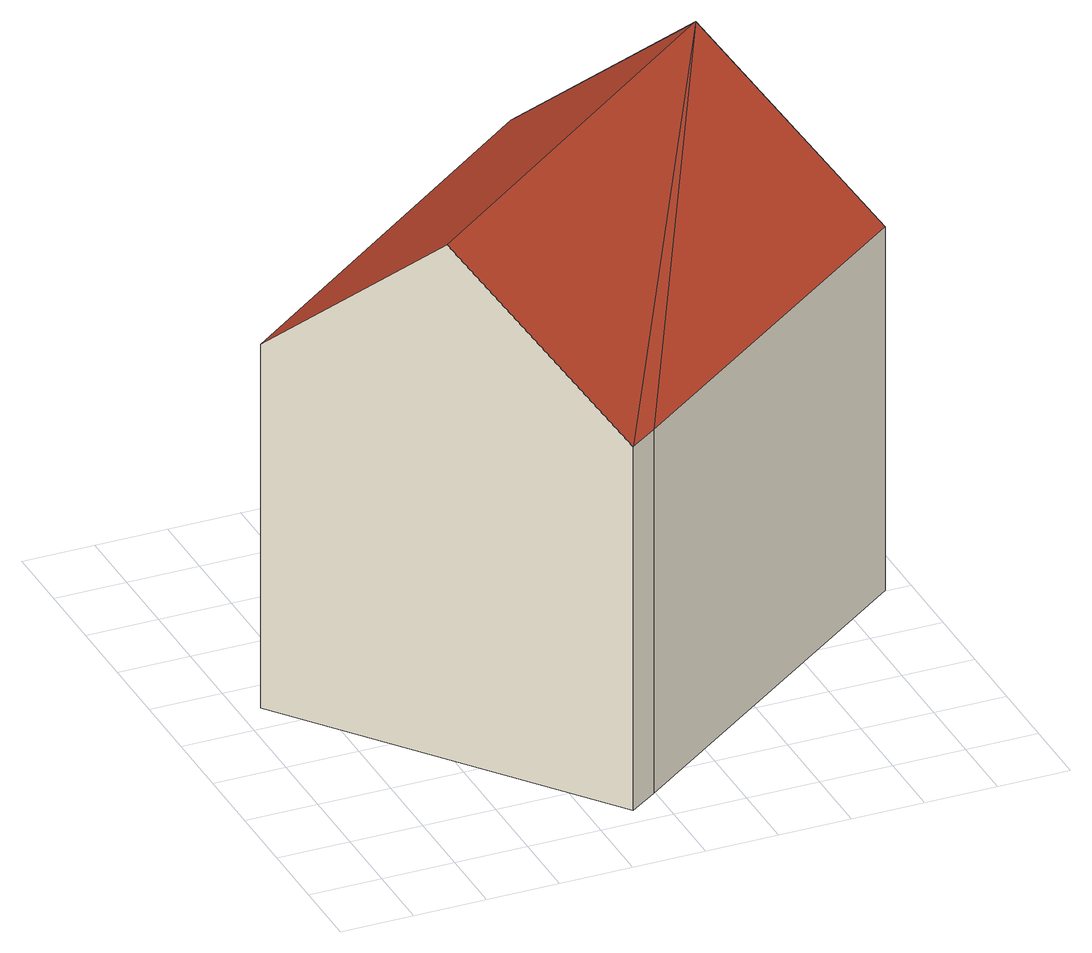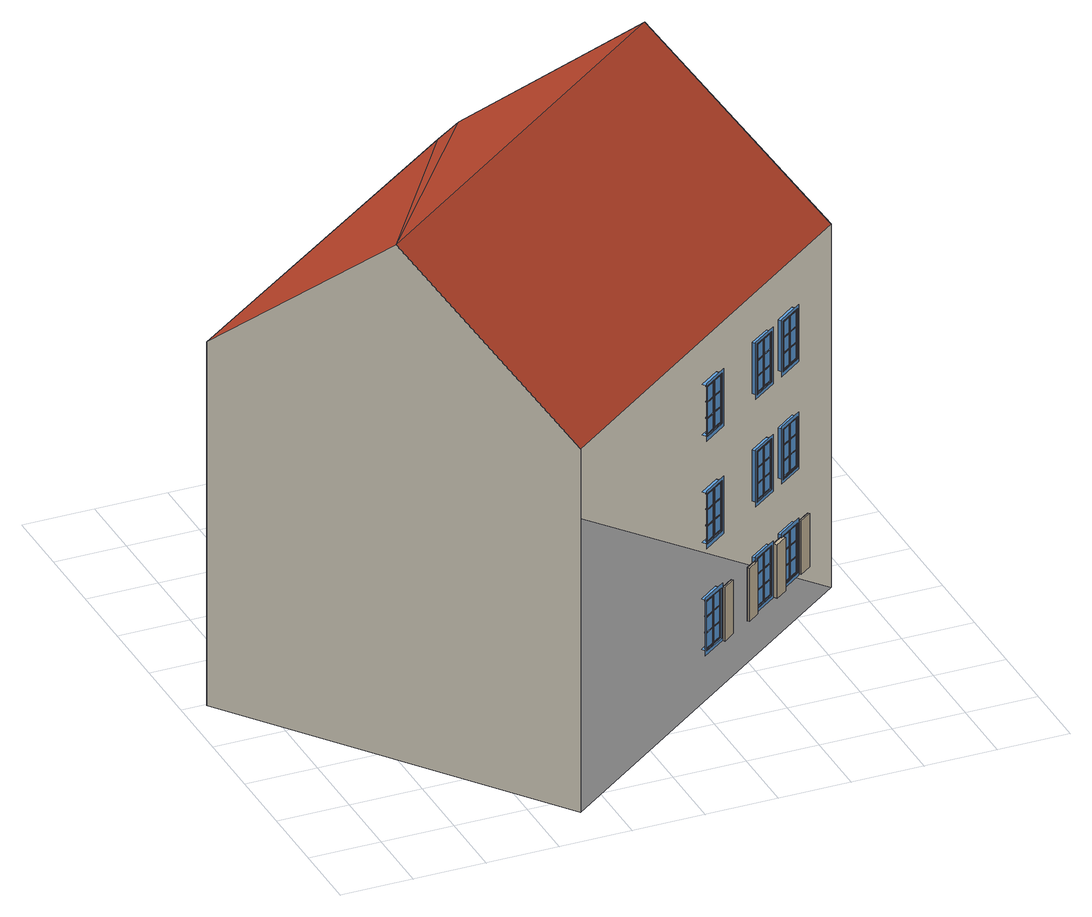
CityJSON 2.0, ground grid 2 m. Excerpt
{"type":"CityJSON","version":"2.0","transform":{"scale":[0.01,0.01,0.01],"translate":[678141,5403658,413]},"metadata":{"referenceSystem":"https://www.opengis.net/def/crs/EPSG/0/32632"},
"CityObjects":{
"building1":{"type":"Building","attributes":{"measuredHeight":14.99},"children":["building1-1","building1-2","building1-3","building1-4"],"geometry":[{"type":"MultiSurface","lod":"3","boundaries":[[[0,1,2,3]],[[4,5,6,7]],[[8,9,10,11]],[[1,0,12,13]],[[5,4,14,15]],[[9,8,16,17]],[[18,19,20,21]],[[22,23,24,25]],[[26,27,28,29]],[[30,31,32,33]],[[34,35,36,37]],[[38,39,40,41]],[[42,43,44,45]],[[46,47,48,49]],[[50,51,52,53]],[[19,18,54,55]],[[23,22,56,57]],[[27,26,58,59]],[[31,30,60,61]],[[35,34,62,63]],[[39,38,64,65]],[[43,42,66,67]],[[47,46,68,69]],[[51,50,70,71]],[[19,72,73,20]],[[27,74,75,28]],[[23,76,77,24]],[[31,78,79,32]],[[39,80,81,40]],[[35,82,83,36]],[[43,84,85,44]],[[51,86,87,52]],[[47,88,89,48]],[[26,90,91,58]],[[22,92,93,56]],[[18,94,95,54]],[[38,96,97,64]],[[34,98,99,62]],[[30,100,101,60]],[[50,102,103,70]],[[46,104,105,68]],[[42,106,107,66]],[[108,109,110,111],[75,112,29,28],[113,21,20,73],[114,25,24,77]],[[115,116,117,118],[81,119,41,40],[120,33,32,79],[121,37,36,83]],[[122,123,124,125],[87,126,53,52],[127,45,44,85],[128,49,48,89]],[[90,26,29,112]],[[92,22,25,114]],[[94,18,21,113]],[[96,38,41,119]],[[98,34,37,121]],[[100,30,33,120]],[[102,50,53,126]],[[104,46,49,128]],[[106,42,45,127]],[[27,26,90,74]],[[76,23,22,92]],[[72,19,18,94]],[[39,38,96,80]],[[82,35,34,98]],[[78,31,30,100]],[[51,50,102,86]],[[88,47,46,104]],[[84,43,42,106]],[[72,19,55,129]],[[76,23,57,130]],[[74,27,59,131]],[[78,31,61,132]],[[82,35,63,133]],[[80,39,65,134]],[[84,43,67,135]],[[88,47,69,136]],[[86,51,71,137]],[[1,138,139,2]],[[5,140,141,6]],[[9,142,143,10]],[[0,144,145,12]],[[4,146,147,14]],[[8,148,149,16]],[[72,94,113,73]],[[76,92,114,77]],[[74,90,112,75]],[[78,100,120,79]],[[82,98,121,83]],[[80,96,119,81]],[[84,106,127,85]],[[88,104,128,89]],[[86,102,126,87]],[[92,76,130,93]],[[90,74,131,91]],[[94,72,129,95]],[[98,82,133,99]],[[96,80,134,97]],[[100,78,132,101]],[[104,88,136,105]],[[102,86,137,103]],[[106,84,135,107]],[[150,151,152,153]],[[154,155,156,157]],[[158,159,160,161]],[[162,163,164,165]],[[166,167,168,169]],[[170,171,172,173]],[[174,175,176,177]],[[178,179,180,181]],[[182,183,184,185]],[[155,154,186,187]],[[159,158,188,189]],[[151,150,190,191]],[[167,166,192,193]],[[171,170,194,195]],[[163,162,196,197]],[[179,178,198,199]],[[183,182,200,201]],[[175,174,202,203]],[[144,0,3,204]],[[146,4,7,205]],[[148,8,11,206]],[[138,1,0,144],[207,208,209,210],[108,111,110,109]],[[140,5,4,146],[211,212,213,214],[115,118,117,116]],[[142,9,8,148],[215,216,217,218],[122,125,124,123]],[[219,220,221,222],[3,2,139,204]],[[223,224,225,226],[7,6,141,205]],[[227,228,229,230],[11,10,143,206]],[[138,1,13,231]],[[140,5,15,232]],[[142,9,17,233]],[[155,234,235,156]],[[151,236,237,152]],[[159,238,239,160]],[[167,240,241,168]],[[163,242,243,164]],[[171,244,245,172]],[[179,246,247,180]],[[175,248,249,176]],[[183,250,251,184]],[[150,252,253,190]],[[158,254,255,188]],[[154,256,257,186]],[[162,258,259,196]],[[170,260,261,194]],[[166,262,263,192]],[[174,264,265,202]],[[182,266,267,200]],[[178,268,269,198]],[[207,210,209,208],[239,270,161,160],[271,157,156,235],[272,153,152,237]],[[211,214,213,212],[245,273,173,172],[274,169,168,241],[275,165,164,243]],[[215,218,217,216],[251,276,185,184],[277,181,180,247],[278,177,176,249]],[[254,158,161,270]],[[256,154,157,271]],[[252,150,153,272]],[[260,170,173,273]],[[262,166,169,274]],[[258,162,165,275]],[[266,182,185,276]],[[268,178,181,277]],[[264,174,177,278]],[[159,158,254,238]],[[236,151,150,252]],[[234,155,154,256]],[[171,170,260,244]],[[242,163,162,258]],[[240,167,166,262]],[[183,182,266,250]],[[248,175,174,264]],[[246,179,178,268]],[[236,151,191,279]],[[238,159,189,280]],[[234,155,187,281]],[[242,163,197,282]],[[244,171,195,283]],[[240,167,193,284]],[[248,175,203,285]],[[250,183,201,286]],[[246,179,199,287]],[[288,289,290,291,292]],[[234,256,271,235]],[[238,254,270,239]],[[236,252,272,237]],[[240,262,274,241]],[[244,260,273,245]],[[242,258,275,243]],[[246,268,277,247]],[[250,266,276,251]],[[248,264,278,249]],[[254,238,280,255]],[[256,234,281,257]],[[252,236,279,253]],[[260,244,283,261]],[[262,240,284,263]],[[258,242,282,259]],[[266,250,286,267]],[[268,246,287,269]],[[264,248,285,265]],[[138,144,204,139]],[[140,146,205,141]],[[142,148,206,143]],[[144,138,231,145]],[[146,140,232,147]],[[148,142,233,149]],[[293,294,295,296]],[[297,298,299,300]],[[301,302,303,304]],[[294,293,305,306]],[[298,297,307,308]],[[302,301,309,310]],[[311,312,313,314]],[[315,316,317,318]],[[319,320,321,322]],[[323,324,325,326]],[[327,328,329,330]],[[331,332,333,334]],[[335,336,337,338]],[[339,340,341,342]],[[343,344,345,346]],[[312,311,347,348]],[[316,315,349,350]],[[320,319,351,352]],[[324,323,353,354]],[[328,327,355,356]],[[332,331,357,358]],[[336,335,359,360]],[[340,339,361,362]],[[344,343,363,364]],[[312,365,366,313]],[[320,367,368,321]],[[316,369,370,317]],[[324,371,372,325]],[[332,373,374,333]],[[328,375,376,329]],[[336,377,378,337]],[[344,379,380,345]],[[340,381,382,341]],[[319,383,384,351]],[[315,385,386,349]],[[311,387,388,347]],[[331,389,390,357]],[[327,391,392,355]],[[323,393,394,353]],[[343,395,396,363]],[[339,397,398,361]],[[335,399,400,359]],[[383,319,322,401]],[[385,315,318,402]],[[387,311,314,403]],[[389,331,334,404]],[[391,327,330,405]],[[393,323,326,406]],[[395,343,346,407]],[[397,339,342,408]],[[399,335,338,409]],[[410,411,412,413],[368,401,322,321],[403,314,313,366],[402,318,317,370]],[[414,415,416,417],[374,404,334,333],[406,326,325,372],[405,330,329,376]],[[418,419,420,421],[380,407,346,345],[409,338,337,378],[408,342,341,382]],[[320,319,383,367]],[[369,316,315,385]],[[365,312,311,387]],[[332,331,389,373]],[[375,328,327,391]],[[371,324,323,393]],[[344,343,395,379]],[[381,340,339,397]],[[377,336,335,399]],[[365,312,348,422]],[[369,316,350,423]],[[367,320,352,424]],[[371,324,354,425]],[[375,328,356,426]],[[373,332,358,427]],[[377,336,360,428]],[[381,340,362,429]],[[379,344,364,430]],[[294,431,432,295]],[[298,433,434,299]],[[302,435,436,303]],[[293,437,438,305]],[[297,439,440,307]],[[301,441,442,309]],[[365,387,403,366]],[[369,385,402,370]],[[367,383,401,368]],[[371,393,406,372]],[[375,391,405,376]],[[373,389,404,374]],[[377,399,409,378]],[[381,397,408,382]],[[379,395,407,380]],[[385,369,423,386]],[[383,367,424,384]],[[387,365,422,388]],[[391,375,426,392]],[[389,373,427,390]],[[393,371,425,394]],[[397,381,429,398]],[[395,379,430,396]],[[399,377,428,400]],[[443,444,445,446]],[[447,448,449,450]],[[451,452,453,454]],[[455,456,457,458]],[[459,460,461,462]],[[463,464,465,466]],[[467,468,469,470]],[[471,472,473,474]],[[475,476,477,478]],[[448,447,479,480]],[[452,451,481,482]],[[444,443,483,484]],[[460,459,485,486]],[[464,463,487,488]],[[456,455,489,490]],[[472,471,491,492]],[[476,475,493,494]],[[468,467,495,496]],[[437,293,296,497]],[[439,297,300,498]],[[441,301,304,499]],[[431,294,293,437],[500,501,502,503],[410,413,412,411]],[[433,298,297,439],[504,505,506,507],[414,417,416,415]],[[435,302,301,441],[508,509,510,511],[418,421,420,419]],[[512,513,514,515],[296,295,432,497]],[[516,517,518,519],[300,299,434,498]],[[520,521,522,523],[304,303,436,499]],[[431,294,306,524]],[[433,298,308,525]],[[435,302,310,526]],[[448,527,528,449]],[[444,529,530,445]],[[452,531,532,453]],[[460,533,534,461]],[[456,535,536,457]],[[464,537,538,465]],[[472,539,540,473]],[[468,541,542,469]],[[476,543,544,477]],[[443,545,546,483]],[[451,547,548,481]],[[447,549,550,479]],[[455,551,552,489]],[[463,553,554,487]],[[459,555,556,485]],[[467,557,558,495]],[[475,559,560,493]],[[471,561,562,491]],[[500,503,502,501],[532,563,454,453],[564,450,449,528],[565,446,445,530]],[[504,507,506,505],[538,566,466,465],[567,462,461,534],[568,458,457,536]],[[508,511,510,509],[544,569,478,477],[570,474,473,540],[571,470,469,542]],[[547,451,454,563]],[[549,447,450,564]],[[545,443,446,565]],[[553,463,466,566]],[[555,459,462,567]],[[551,455,458,568]],[[559,475,478,569]],[[561,471,474,570]],[[557,467,470,571]],[[452,451,547,531]],[[529,444,443,545]],[[527,448,447,549]],[[464,463,553,537]],[[535,456,455,551]],[[533,460,459,555]],[[476,475,559,543]],[[541,468,467,557]],[[539,472,471,561]],[[529,444,484,572]],[[531,452,482,573]],[[527,448,480,574]],[[535,456,490,575]],[[537,464,488,576]],[[533,460,486,577]],[[541,468,496,578]],[[543,476,494,579]],[[539,472,492,580]],[[527,549,564,528]],[[531,547,563,532]],[[529,545,565,530]],[[533,555,567,534]],[[537,553,566,538]],[[535,551,568,536]],[[539,561,570,540]],[[543,559,569,544]],[[541,557,571,542]],[[547,531,573,548]],[[549,527,574,550]],[[545,529,572,546]],[[553,537,576,554]],[[555,533,577,556]],[[551,535,575,552]],[[559,543,579,560]],[[561,539,580,562]],[[557,541,578,558]],[[431,437,497,432]],[[433,439,498,434]],[[435,441,499,436]],[[437,431,524,438]],[[439,433,525,440]],[[441,435,526,442]],[[581,582,292,291]],[[583,584,585,586]],[[587,588,589,590]],[[584,583,591,592]],[[588,587,593,594]],[[595,596,597,598]],[[599,600,601,602]],[[603,604,605,606]],[[607,608,609,610]],[[611,612,613,614]],[[615,616,617,618]],[[619,620,621,622]],[[600,599,623,624]],[[604,603,625,626]],[[608,607,627,628]],[[612,611,629,630]],[[616,615,631,632]],[[620,619,633,634]],[[596,595,635,636]],[[637,638,639,640]],[[641,642,643,644]],[[645,646,647,648]],[[638,637,649,650]],[[642,641,651,652]],[[646,645,653,654]],[[600,655,656,601]],[[608,657,658,609]],[[604,659,660,605]],[[612,661,662,613]],[[620,663,664,621]],[[616,665,666,617]],[[292,667,288]],[[607,668,669,627]],[[603,670,671,625]],[[599,672,673,623]],[[619,674,675,633]],[[615,676,677,631]],[[611,678,679,629]],[[638,680,681,639]],[[646,682,683,647]],[[642,684,685,643]],[[645,686,687,653]],[[641,688,689,651]],[[637,690,691,649]],[[668,607,610,692]],[[670,603,606,693]],[[672,599,602,694]],[[674,619,622,695]],[[676,615,618,696]],[[678,611,614,697]],[[698,699,700,701],[658,692,610,609],[694,602,601,656],[693,606,605,660]],[[702,703,704,705],[664,695,622,621],[697,614,613,662],[696,618,617,666]],[[608,607,668,657]],[[659,604,603,670]],[[655,600,599,672]],[[620,619,674,663]],[[665,616,615,676]],[[661,612,611,678]],[[655,600,624,706]],[[659,604,626,707]],[[657,608,628,708]],[[661,612,630,709]],[[665,616,632,710]],[[663,620,634,711]],[[712,713,714,715],[683,716,648,647],[717,640,639,681],[718,644,643,685]],[[686,645,648,716]],[[688,641,644,718]],[[690,637,640,717]],[[646,645,686,682]],[[684,642,641,688]],[[680,638,637,690]],[[680,638,650,719]],[[684,642,652,720]],[[682,646,654,721]],[[584,722,723,585]],[[588,724,725,589]],[[583,726,727,591]],[[587,728,729,593]],[[596,730,731,597]],[[288,667,732,289]],[[655,672,694,656]],[[659,670,693,660]],[[657,668,692,658]],[[661,678,697,662]],[[665,676,696,666]],[[663,674,695,664]],[[670,659,707,671]],[[668,657,708,669]],[[672,655,706,673]],[[676,665,710,677]],[[674,663,711,675]],[[678,661,709,679]],[[595,733,734,635]],[[680,690,717,681]],[[684,688,718,685]],[[682,686,716,683]],[[735,736,737,738]],[[739,740,741,742]],[[743,744,745,746]],[[747,748,749,750]],[[751,752,753,754]],[[755,756,757,758]],[[688,684,720,689]],[[686,682,721,687]],[[690,680,719,691]],[[740,739,759,760]],[[744,743,761,762]],[[736,735,763,764]],[[752,751,765,766]],[[756,755,767,768]],[[748,747,769,770]],[[726,583,586,771]],[[728,587,590,772]],[[773,774,775,776]],[[777,778,779,780]],[[781,782,783,784]],[[722,584,583,726],[785,786,787,788],[698,701,700,699]],[[724,588,587,728],[789,790,791,792],[702,705,704,703]],[[793,794,795,796],[586,585,723,771]],[[797,798,799,800],[590,589,725,772]],[[778,777,801,802]],[[782,781,803,804]],[[774,773,805,806]],[[722,584,592,807]],[[724,588,594,808]],[[733,595,598,809]],[[730,596,595,733],[810,811,812,813],[712,715,714,713]],[[814,815,816,817],[598,597,731,809]],[[730,596,636,818]],[[740,819,820,741]],[[736,821,822,737]],[[744,823,824,745]],[[752,825,826,753]],[[748,827,828,749]],[[756,829,830,757]],[[735,831,832,763]],[[743,833,834,761]],[[739,835,836,759]],[[747,837,838,769]],[[755,839,840,767]],[[751,841,842,765]],[[778,843,844,779]],[[774,845,846,775]],[[782,847,848,783]],[[773,849,850,805]],[[781,851,852,803]],[[777,853,854,801]],[[833,743,746,855]],[[835,739,742,856]],[[831,735,738,857]],[[839,755,758,858]],[[841,751,754,859]],[[837,747,750,860]],[[785,788,787,786],[824,855,746,745],[856,742,741,820],[857,738,737,822]],[[789,792,791,790],[830,858,758,757],[859,754,753,826],[860,750,749,828]],[[744,743,833,823]],[[821,736,735,831]],[[819,740,739,835]],[[756,755,839,829]],[[827,748,747,837]],[[825,752,751,841]],[[821,736,764,861]],[[823,744,762,862]],[[819,740,760,863]],[[827,748,770,864]],[[829,756,768,865]],[[825,752,766,866]],[[851,781,784,867]],[[853,777,780,868]],[[782,781,851,847]],[[845,774,773,849]],[[843,778,777,853]],[[845,774,806,869]],[[847,782,804,870]],[[843,778,802,871]],[[290,872,873,581,291]],[[667,292,582]],[[873,874,582,581]],[[667,582,874]],[[872,732,667,874,873]]],"semantics":{"surfaces":[{"type":"Window"},{"type":"WallSurface"},{"type":"RoofSurface","klumMaterialClass":"Ceramic","klumMaterialIndex":"D201","materialUncertainty":0.3},{"type":"GroundSurface"},{"type":"RoofSurface"}],"values":[0,0,0,0,0,0,0,0,0,0,0,0,0,0,0,0,0,0,0,0,0,0,0,0,0,0,0,0,0,0,0,0,0,0,0,0,0,0,0,0,0,0,0,0,0,0,0,0,0,0,0,0,0,0,0,0,0,0,0,0,0,0,0,0,0,0,0,0,0,0,0,0,0,0,0,0,0,0,0,0,0,0,0,0,0,0,0,0,0,0,0,0,0,0,0,0,0,0,0,0,0,0,0,0,0,0,0,0,0,0,0,0,0,0,0,0,0,0,0,0,0,0,0,0,0,0,0,0,0,0,0,0,0,0,0,0,0,0,0,0,0,0,0,0,0,0,0,0,0,0,0,0,0,0,0,0,0,0,0,0,0,0,0,0,0,0,0,0,0,0,0,0,0,0,1,0,0,0,0,0,0,0,0,0,0,0,0,0,0,0,0,0,0,0,0,0,0,0,0,0,0,0,0,0,0,0,0,0,0,0,0,0,0,0,0,0,0,0,0,0,0,0,0,0,0,0,0,0,0,0,0,0,0,0,0,0,0,0,0,0,0,0,0,0,0,0,0,0,0,0,0,0,0,0,0,0,0,0,0,0,0,0,0,0,0,0,0,0,0,0,0,0,0,0,0,0,0,0,0,0,0,0,0,0,0,0,0,0,0,0,0,0,0,0,0,0,0,0,0,0,0,0,0,0,0,0,0,0,0,0,0,0,0,0,0,0,0,0,0,0,0,0,0,0,0,0,0,0,0,0,0,0,0,0,0,0,0,0,0,0,0,0,0,0,0,0,0,0,0,0,0,0,0,0,0,0,0,0,0,0,0,0,0,0,0,0,0,0,0,0,0,0,0,0,0,0,0,0,0,0,0,0,0,0,0,0,0,0,0,0,0,0,0,0,0,0,0,1,0,0,0,0,0,0,0,0,0,0,0,0,0,0,0,0,0,0,0,0,0,0,0,0,0,0,0,0,0,0,2,0,0,0,0,0,0,0,0,0,0,0,0,0,0,0,0,0,0,0,0,0,0,0,0,0,0,0,0,0,0,0,0,0,0,0,0,0,0,0,0,0,0,0,0,0,0,0,2,0,0,0,0,0,0,0,0,0,0,0,0,0,0,0,0,0,0,0,0,0,0,0,0,0,0,0,0,0,0,0,0,0,0,0,0,0,0,0,0,0,0,0,0,0,0,0,0,0,0,0,0,0,0,0,0,0,0,0,0,0,0,0,0,0,0,0,0,0,0,0,0,0,0,0,0,0,0,0,0,0,0,0,0,0,0,0,0,0,0,0,0,0,0,0,3,4,1,2,1]}}]},
"building1-1":{"type":"BuildingInstallation","attributes":{"klumMaterialClass":"Wood","klumMaterialIndex":"L102"},"parents":["building1"],"geometry":[{"type":"MultiSurface","lod":"3","boundaries":[[[875,876,877,878]],[[878,879,880,875]],[[876,881,882,877]],[[877,882,879,878]],[[881,880,879,882]],[[875,880,881,876]]]}]},
"building1-2":{"type":"BuildingInstallation","attributes":{"klumMaterialClass":"Wood","klumMaterialIndex":"L102"},"parents":["building1"],"geometry":[{"type":"MultiSurface","lod":"3","boundaries":[[[883,884,885,886]],[[886,887,888,883]],[[884,889,890,885]],[[885,890,887,886]],[[889,888,887,890]],[[883,888,889,884]]]}]},
"building1-3":{"type":"BuildingInstallation","attributes":{"klumMaterialClass":"Wood","klumMaterialIndex":"L102"},"parents":["building1"],"geometry":[{"type":"MultiSurface","lod":"3","boundaries":[[[891,892,893,894]],[[894,895,896,891]],[[892,897,898,893]],[[893,898,895,894]],[[897,896,895,898]],[[891,896,897,892]]]}]},
"building1-4":{"type":"BuildingInstallation","attributes":{"klumMaterialClass":"Wood","klumMaterialIndex":"L102"},"parents":["building1"],"geometry":[{"type":"MultiSurface","lod":"3","boundaries":[[[899,900,901,902]],[[902,903,904,899]],[[900,905,906,901]],[[901,906,903,902]],[[905,904,903,906]],[[899,904,905,900]]]}]}
},
"vertices":[
[197,996,366],[197,996,219],[196,997,219],[196,997,366],[197,996,990],[197,996,843],[196,997,843],[196,997,990],[197,996,676],[197,996,529],[196,997,529],[196,997,676],[206,985,366],[206,985,219],[206,985,990],[206,985,843],[206,985,676],[206,985,529],[202,997,315],[202,997,270],[201,998,270],[201,998,315],[202,997,268],[202,997,224],[201,998,224],[201,998,268],[202,997,361],[202,997,317],[201,998,317],[201,998,361],[202,997,938],[202,997,894],[201,998,894],[201,998,938],[202,997,892],[202,997,847],[201,998,847],[201,998,892],[202,997,985],[202,997,940],[201,998,940],[201,998,985],[202,997,625],[202,997,581],[201,998,581],[201,998,625],[202,997,579],[202,997,534],[201,998,534],[201,998,579],[202,997,672],[202,997,627],[201,998,627],[201,998,672],[204,994,315],[204,994,270],[204,994,268],[204,994,224],[204,994,361],[204,994,317],[204,994,938],[204,994,894],[204,994,892],[204,994,847],[204,994,985],[204,994,940],[204,994,625],[204,994,581],[204,994,579],[204,994,534],[204,994,672],[204,994,627],[226,1015,270],[225,1017,270],[226,1015,317],[225,1017,317],[226,1015,224],[225,1017,224],[226,1015,894],[225,1017,894],[226,1015,940],[225,1017,940],[226,1015,847],[225,1017,847],[226,1015,581],[225,1017,581],[226,1015,627],[225,1017,627],[226,1015,534],[225,1017,534],[226,1015,361],[228,1012,361],[226,1015,268],[228,1012,268],[226,1015,315],[228,1012,315],[226,1015,985],[228,1012,985],[226,1015,892],[228,1012,892],[226,1015,938],[228,1012,938],[226,1015,672],[228,1012,672],[226,1015,579],[228,1012,579],[226,1015,625],[228,1012,625],[199,997,222],[199,997,363],[226,1017,363],[226,1017,222],[225,1017,361],[225,1017,315],[225,1017,268],[199,997,845],[199,997,987],[226,1017,987],[226,1017,845],[225,1017,985],[225,1017,938],[225,1017,892],[199,997,532],[199,997,674],[226,1017,674],[226,1017,532],[225,1017,672],[225,1017,625],[225,1017,579],[228,1012,270],[228,1012,224],[228,1012,317],[228,1012,894],[228,1012,847],[228,1012,940],[228,1012,581],[228,1012,534],[228,1012,627],[256,1040,219],[255,1042,219],[256,1040,843],[255,1042,843],[256,1040,529],[255,1042,529],[256,1040,366],[264,1029,366],[256,1040,990],[264,1029,990],[256,1040,676],[264,1029,676],[230,1018,268],[230,1018,224],[229,1020,224],[229,1020,268],[230,1018,315],[230,1018,270],[229,1020,270],[229,1020,315],[230,1018,361],[230,1018,317],[229,1020,317],[229,1020,361],[230,1018,892],[230,1018,847],[229,1020,847],[229,1020,892],[230,1018,938],[230,1018,894],[229,1020,894],[229,1020,938],[230,1018,985],[230,1018,940],[229,1020,940],[229,1020,985],[230,1018,579],[230,1018,534],[229,1020,534],[229,1020,579],[230,1018,625],[230,1018,581],[229,1020,581],[229,1020,625],[230,1018,672],[230,1018,627],[229,1020,627],[229,1020,672],[232,1015,315],[232,1015,270],[232,1015,361],[232,1015,317],[232,1015,268],[232,1015,224],[232,1015,938],[232,1015,894],[232,1015,985],[232,1015,940],[232,1015,892],[232,1015,847],[232,1015,625],[232,1015,581],[232,1015,672],[232,1015,627],[232,1015,579],[232,1015,534],[255,1042,366],[255,1042,990],[255,1042,676],[228,1019,222],[254,1039,222],[254,1039,363],[228,1019,363],[228,1019,845],[254,1039,845],[254,1039,987],[228,1019,987],[228,1019,532],[254,1039,532],[254,1039,674],[228,1019,674],[191,993,209],[191,993,376],[261,1046,376],[261,1046,209],[191,993,833],[191,993,999],[261,1046,999],[261,1046,833],[191,993,520],[191,993,686],[261,1046,686],[261,1046,520],[264,1029,219],[264,1029,843],[264,1029,529],[254,1036,270],[253,1038,270],[254,1036,224],[253,1038,224],[254,1036,317],[253,1038,317],[254,1036,894],[253,1038,894],[254,1036,847],[253,1038,847],[254,1036,940],[253,1038,940],[254,1036,581],[253,1038,581],[254,1036,534],[253,1038,534],[254,1036,627],[253,1038,627],[254,1036,268],[257,1033,268],[254,1036,361],[257,1033,361],[254,1036,315],[257,1033,315],[254,1036,892],[257,1033,892],[254,1036,985],[257,1033,985],[254,1036,938],[257,1033,938],[254,1036,579],[257,1033,579],[254,1036,672],[257,1033,672],[254,1036,625],[257,1033,625],[253,1038,361],[253,1038,315],[253,1038,268],[253,1038,985],[253,1038,938],[253,1038,892],[253,1038,672],[253,1038,625],[253,1038,579],[257,1033,224],[257,1033,317],[257,1033,270],[257,1033,847],[257,1033,940],[257,1033,894],[257,1033,534],[257,1033,627],[257,1033,581],[388,475,1589],[60,895,1149],[60,895,90],[715,56,90],[715,56,1149],[303,1076,368],[303,1076,221],[302,1077,221],[302,1077,368],[303,1076,992],[303,1076,844],[302,1077,844],[302,1077,992],[303,1076,679],[303,1076,531],[302,1077,531],[302,1077,679],[311,1065,368],[311,1065,221],[311,1065,992],[311,1065,844],[311,1065,679],[311,1065,531],[307,1076,317],[307,1076,272],[306,1078,272],[306,1078,317],[307,1076,270],[307,1076,226],[306,1078,226],[306,1078,270],[307,1076,363],[307,1076,319],[306,1078,319],[306,1078,363],[307,1076,940],[307,1076,896],[306,1078,896],[306,1078,940],[307,1076,894],[307,1076,849],[306,1078,849],[306,1078,894],[307,1076,987],[307,1076,942],[306,1078,942],[306,1078,987],[307,1076,627],[307,1076,583],[306,1078,583],[306,1078,627],[307,1076,581],[307,1076,536],[306,1078,536],[306,1078,581],[307,1076,674],[307,1076,629],[306,1078,629],[306,1078,674],[310,1073,317],[310,1073,272],[310,1073,270],[310,1073,226],[310,1073,363],[310,1073,319],[310,1073,940],[310,1073,896],[310,1073,894],[310,1073,849],[310,1073,987],[310,1073,942],[310,1073,627],[310,1073,583],[310,1073,581],[310,1073,536],[310,1073,674],[310,1073,629],[332,1095,272],[331,1096,272],[332,1095,319],[331,1096,319],[332,1095,226],[331,1096,226],[332,1095,896],[331,1096,896],[332,1095,942],[331,1096,942],[332,1095,849],[331,1096,849],[332,1095,583],[331,1096,583],[332,1095,629],[331,1096,629],[332,1095,536],[331,1096,536],[332,1095,363],[334,1092,363],[332,1095,270],[334,1092,270],[332,1095,317],[334,1092,317],[332,1095,987],[334,1092,987],[332,1095,894],[334,1092,894],[332,1095,940],[334,1092,940],[332,1095,674],[334,1092,674],[332,1095,581],[334,1092,581],[332,1095,627],[334,1092,627],[331,1096,363],[331,1096,270],[331,1096,317],[331,1096,987],[331,1096,894],[331,1096,940],[331,1096,674],[331,1096,581],[331,1096,627],[305,1077,224],[305,1077,365],[332,1097,365],[332,1097,224],[305,1077,847],[305,1077,989],[332,1097,989],[332,1097,847],[305,1077,534],[305,1077,676],[332,1097,676],[332,1097,534],[334,1092,272],[334,1092,226],[334,1092,319],[334,1092,896],[334,1092,849],[334,1092,942],[334,1092,583],[334,1092,536],[334,1092,629],[362,1120,221],[361,1121,221],[362,1120,844],[361,1121,844],[362,1120,531],[361,1121,531],[362,1120,368],[370,1109,368],[362,1120,992],[370,1109,992],[362,1120,679],[370,1109,679],[336,1098,270],[336,1098,226],[335,1099,226],[335,1099,270],[336,1098,317],[336,1098,272],[335,1099,272],[335,1099,317],[336,1098,363],[336,1098,319],[335,1099,319],[335,1099,363],[336,1098,894],[336,1098,849],[335,1099,849],[335,1099,894],[336,1098,940],[336,1098,896],[335,1099,896],[335,1099,940],[336,1098,987],[336,1098,942],[335,1099,942],[335,1099,987],[336,1098,581],[336,1098,536],[335,1099,536],[335,1099,581],[336,1098,627],[336,1098,583],[335,1099,583],[335,1099,627],[336,1098,674],[336,1098,629],[335,1099,629],[335,1099,674],[338,1095,317],[338,1095,272],[338,1095,363],[338,1095,319],[338,1095,270],[338,1095,226],[338,1095,940],[338,1095,896],[338,1095,987],[338,1095,942],[338,1095,894],[338,1095,849],[338,1095,627],[338,1095,583],[338,1095,674],[338,1095,629],[338,1095,581],[338,1095,536],[361,1121,368],[361,1121,992],[361,1121,679],[333,1098,224],[360,1118,224],[360,1118,365],[333,1098,365],[333,1098,847],[360,1118,847],[360,1118,989],[333,1098,989],[333,1098,534],[360,1118,534],[360,1118,676],[333,1098,676],[296,1073,211],[296,1073,378],[367,1126,378],[367,1126,211],[296,1073,835],[296,1073,1001],[367,1126,1001],[367,1126,835],[296,1073,522],[296,1073,688],[367,1126,688],[367,1126,522],[370,1109,221],[370,1109,844],[370,1109,531],[360,1116,272],[359,1118,272],[360,1116,226],[359,1118,226],[360,1116,319],[359,1118,319],[360,1116,896],[359,1118,896],[360,1116,849],[359,1118,849],[360,1116,942],[359,1118,942],[360,1116,583],[359,1118,583],[360,1116,536],[359,1118,536],[360,1116,629],[359,1118,629],[360,1116,270],[362,1113,270],[360,1116,363],[362,1113,363],[360,1116,317],[362,1113,317],[360,1116,894],[362,1113,894],[360,1116,987],[362,1113,987],[360,1116,940],[362,1113,940],[360,1116,581],[362,1113,581],[360,1116,674],[362,1113,674],[360,1116,627],[362,1113,627],[359,1118,363],[359,1118,317],[359,1118,270],[359,1118,987],[359,1118,940],[359,1118,894],[359,1118,674],[359,1118,627],[359,1118,581],[362,1113,226],[362,1113,319],[362,1113,272],[362,1113,849],[362,1113,942],[362,1113,896],[362,1113,536],[362,1113,629],[362,1113,583],[795,113,90],[795,113,1149],[506,1229,1000],[506,1229,853],[505,1230,853],[505,1230,1000],[506,1229,687],[506,1229,540],[505,1230,540],[505,1230,687],[514,1218,1000],[514,1218,853],[514,1218,687],[514,1218,540],[510,1231,377],[510,1231,230],[508,1233,230],[508,1233,377],[510,1229,949],[510,1229,904],[509,1231,904],[509,1231,949],[510,1229,902],[510,1229,858],[509,1231,858],[509,1231,902],[510,1229,995],[510,1229,951],[509,1231,951],[509,1231,995],[510,1229,636],[510,1229,591],[509,1231,591],[509,1231,636],[510,1229,589],[510,1229,545],[509,1231,545],[509,1231,589],[510,1229,682],[510,1229,638],[509,1231,638],[509,1231,682],[513,1226,949],[513,1226,904],[513,1226,902],[513,1226,858],[513,1226,995],[513,1226,951],[513,1226,636],[513,1226,591],[513,1226,589],[513,1226,545],[513,1226,682],[513,1226,638],[518,1220,377],[518,1220,230],[514,1232,326],[514,1232,281],[512,1233,281],[512,1233,326],[514,1232,279],[514,1232,235],[512,1233,235],[512,1233,279],[514,1232,372],[514,1232,328],[512,1233,328],[512,1233,372],[516,1229,326],[516,1229,281],[516,1229,279],[516,1229,235],[516,1229,372],[516,1229,328],[535,1247,904],[533,1249,904],[535,1247,951],[533,1249,951],[535,1247,858],[533,1249,858],[535,1247,591],[533,1249,591],[535,1247,638],[533,1249,638],[535,1247,545],[533,1249,545],[1402,1239,1589],[535,1247,995],[537,1244,995],[535,1247,902],[537,1244,902],[535,1247,949],[537,1244,949],[535,1247,682],[537,1244,682],[535,1247,589],[537,1244,589],[535,1247,636],[537,1244,636],[538,1250,281],[537,1251,281],[538,1250,328],[537,1251,328],[538,1250,235],[537,1251,235],[538,1250,372],[540,1247,372],[538,1250,279],[540,1247,279],[538,1250,326],[540,1247,326],[533,1249,995],[533,1249,902],[533,1249,949],[533,1249,682],[533,1249,589],[533,1249,636],[508,1230,856],[508,1230,997],[535,1250,997],[535,1250,856],[508,1230,543],[508,1230,684],[535,1250,684],[535,1250,543],[537,1244,904],[537,1244,858],[537,1244,951],[537,1244,591],[537,1244,545],[537,1244,638],[511,1232,233],[511,1232,374],[538,1252,374],[538,1252,233],[537,1251,372],[537,1251,326],[537,1251,279],[540,1247,281],[540,1247,235],[540,1247,328],[565,1273,853],[564,1274,853],[565,1273,540],[564,1274,540],[565,1273,1000],[573,1262,1000],[565,1273,687],[573,1262,687],[568,1275,230],[567,1277,230],[1082,1664,1149],[568,1275,377],[576,1264,377],[539,1250,902],[539,1250,858],[538,1252,858],[538,1252,902],[539,1250,949],[539,1250,904],[538,1252,904],[538,1252,949],[539,1250,995],[539,1250,951],[538,1252,951],[538,1252,995],[539,1250,589],[539,1250,545],[538,1252,545],[538,1252,589],[539,1250,636],[539,1250,591],[538,1252,591],[538,1252,636],[539,1250,682],[539,1250,638],[538,1252,638],[538,1252,682],[541,1247,949],[541,1247,904],[541,1247,995],[541,1247,951],[541,1247,902],[541,1247,858],[541,1247,636],[541,1247,591],[541,1247,682],[541,1247,638],[541,1247,589],[541,1247,545],[564,1274,1000],[564,1274,687],[542,1253,279],[542,1253,235],[541,1255,235],[541,1255,279],[542,1253,326],[542,1253,281],[541,1255,281],[541,1255,326],[542,1253,372],[542,1253,328],[541,1255,328],[541,1255,372],[536,1251,856],[563,1271,856],[563,1271,997],[536,1251,997],[536,1251,543],[563,1271,543],[563,1271,684],[536,1251,684],[499,1226,843],[499,1226,1010],[569,1279,1010],[569,1279,843],[499,1226,530],[499,1226,697],[569,1279,697],[569,1279,530],[544,1250,326],[544,1250,281],[544,1250,372],[544,1250,328],[544,1250,279],[544,1250,235],[573,1262,853],[573,1262,540],[567,1277,377],[540,1254,233],[566,1274,233],[566,1274,374],[540,1254,374],[503,1228,220],[503,1228,387],[573,1281,387],[573,1281,220],[576,1264,230],[563,1269,904],[562,1270,904],[563,1269,858],[562,1270,858],[563,1269,951],[562,1270,951],[563,1269,591],[562,1270,591],[563,1269,545],[562,1270,545],[563,1269,638],[562,1270,638],[563,1269,902],[565,1266,902],[563,1269,995],[565,1266,995],[563,1269,949],[565,1266,949],[563,1269,589],[565,1266,589],[563,1269,682],[565,1266,682],[563,1269,636],[565,1266,636],[566,1271,281],[565,1273,281],[566,1271,235],[565,1273,235],[566,1271,328],[565,1273,328],[566,1271,279],[569,1268,279],[566,1271,372],[569,1268,372],[566,1271,326],[569,1268,326],[562,1270,995],[562,1270,949],[562,1270,902],[562,1270,682],[562,1270,636],[562,1270,589],[565,1266,858],[565,1266,951],[565,1266,904],[565,1266,545],[565,1266,638],[565,1266,591],[565,1273,372],[565,1273,326],[569,1268,235],[569,1268,328],[569,1268,281],[1082,1664,90],[1731,802,90],[1731,802,1149],
[190,992,213],[190,992,369],[155,967,369],[155,967,213],[152,972,213],[186,997,213],[186,997,369],[152,972,369],
[296,1072,213],[296,1072,369],[261,1047,369],[261,1047,213],[255,1056,213],[289,1081,213],[289,1081,369],[255,1056,369],
[402,1152,212],[402,1152,367],[367,1126,367],[367,1126,212],[364,1131,212],[398,1157,212],[398,1157,367],[364,1131,367],
[502,1228,219],[502,1228,375],[468,1202,375],[468,1202,219],[464,1207,219],[498,1233,219],[498,1233,375],[464,1207,375]
]}
